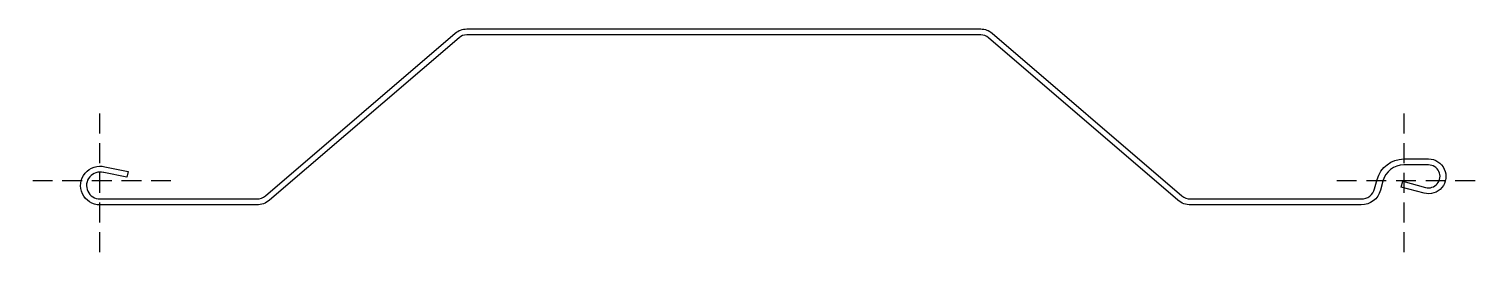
# Model space of a CAD drawing. Header units: millimetres. Extents: x -36 to 696, y -36 to 77.
import ezdxf

# ---------------------------------------------------------------- set-up
doc = ezdxf.new("R2010")
doc.units = ezdxf.units.MM
doc.linetypes.add('DASHED', pattern=[0.75, 0.5, -0.25])
doc.layers.add('ref', color=252, linetype='Continuous', plot=False)

msp = doc.modelspace()

# ---------------------------------------------------------------- linework, layer by layer
msp.add_lwpolyline([(85.81, -9.72, -0.178938), (79.3, -12.12), (0, -12.12, -1.140281), (2.54, 7.14), (14.33, 4.8), (13.55, 1.89), (1.95, 4.2), (1.76, 4.24, 1.140281), (0, -9.12), (79.3, -9.12, 0.178938), (83.86, -7.44), (179.77, 74.71, -0.178938), (185.63, 76.88), (445.73, 76.88, -0.178933), (451.59, 74.71), (547.51, -7.44, 0.178933), (552.06, -9.12), (638.36, -9.12, 0.339454), (645.12, -3.94), (646.38, 0.75, -0.339454), (659.9, 11.13), (672.4, 11.13, -1.140281), (670.12, -6.18), (658.53, -3.07), (659.31, -0.17), (670.9, -3.28, 1.140281), (672.4, 8.13), (659.9, 8.13, 0.339454), (649.27, -0.03), (648.02, -4.71, -0.339454), (638.36, -12.12), (552.06, -12.12, -0.178933), (545.56, -9.72), (449.64, 72.43, 0.178933), (445.73, 73.88), (185.63, 73.88, 0.178938), (181.72, 72.43)], format="xyb", close=True)
at = {"layer": 'ref', "linetype": 'DASHED', "ltscale": 20}
for p, q in [((0, -35.95), (0, 35.95)), ((660, -35.95), (660, 35.95)), ((35.95, 0), (-35.95, 0)), ((695.95, 0), (624.05, 0))]:
    msp.add_line(p, q, dxfattribs=at)

doc.saveas('drawing.dxf')
